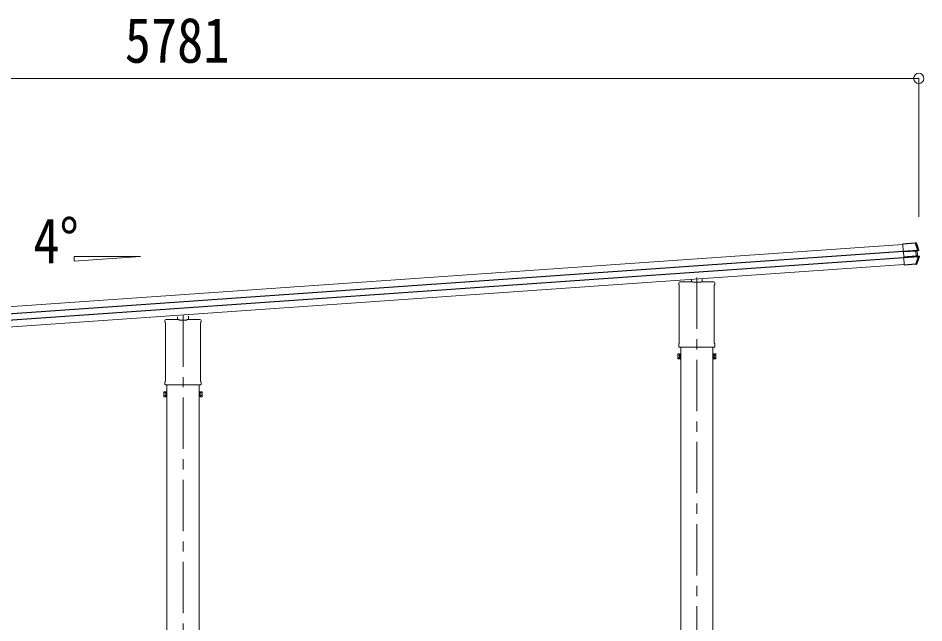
# Model space of a CAD drawing. Units: millimetres at full size, sheet at 1:40; details may follow other scales. Extents: x -11243 to 11243, y -7760 to 7760.
# Drawn here: x 3481 to 7007, y -2896 to -541 of the extents above; entities that cross this region are included whole.
import ezdxf
from ezdxf.enums import TextEntityAlignment as Align

# ---------------------------------------------------------------- set-up
doc = ezdxf.new("R2010")
doc.units = ezdxf.units.MM
doc.header["$LTSCALE"] = 40
doc.header["$PDMODE"] = 32
doc.header["$PDSIZE"] = 40
doc.linetypes.add('CHAIN1', pattern=[8, 5, -1, 1, -1])
doc.layers.add('0-3_ELV2', color=7, linetype='Continuous', lineweight=9)
doc.layers.add('0-6_OTH_LINE', color=6, linetype='Continuous', lineweight=9)
doc.styles.add('ＭＳ ゴシック', font='')
doc.styles.get('ＭＳ ゴシック').set_extended_font_data('MS Gothic')

msp = doc.modelspace()

# ---------------------------------------------------------------- linework, layer by layer
at = {"layer": '0-3_ELV2', "color": 6}
msp.add_line((6986.57, -775.69), (6986.57, -1314.97), dxfattribs=at)
at = {"layer": '0-3_ELV2', "color": 4}
for p, q in [((1309.85, -1814.95), (6924.55, -1422.33)), ((6924.38, -1419.94), (6938.83, -1418.93)), ((6924.4, -1420.15), (6924.38, -1419.94)), ((6924.48, -1421.35), (6924.4, -1420.15)), ((6973.2, -1417.95), (6924.48, -1421.35)), ((6926.37, -1448.3), (6982.14, -1444.4)), ((6939.83, -1418.85), (6939.93, -1418.61)), ((6975.79, -1416.1), (6939.93, -1418.61)), ((6982.14, -1444.4), (6973.2, -1417.95)), ((6974.35, -1416.64), (6975.79, -1416.1)), ((6976.05, -1417.72), (6985.07, -1444.3)), ((6982.14, -1444.4), (6982.25, -1445.98)), ((1311.66, -1840.85), (6926.36, -1448.23)), ((1311.76, -1842.24), (6926.46, -1449.63)), ((1313.38, -1865.46), (6928.08, -1472.85)), ((1313.48, -1866.88), (6928.18, -1474.26)), ((3698.58, -1469.27), (3956.59, -1469.27)), ((3698.58, -1487.31), (3956.59, -1469.27)), ((3698.58, -1469.27), (3698.58, -1487.31)), ((6982.25, -1445.98), (6926.48, -1449.88)), ((6926.56, -1451.02), (6926.48, -1449.88)), ((6926.56, -1451.02), (6975.5, -1447.6)), ((6926.59, -1451.51), (6926.56, -1451.02)), ((6927.93, -1470.7), (6926.59, -1451.51)), ((6927.93, -1470.7), (6976.88, -1467.28)), ((6927.97, -1471.19), (6927.93, -1470.7)), ((6976.91, -1467.77), (6927.97, -1471.19)), ((6928.05, -1472.37), (6927.97, -1471.19)), ((6928.05, -1472.37), (6983.99, -1468.46)), ((6928.17, -1474.12), (6928.05, -1472.37)), ((6984.11, -1470.21), (6928.17, -1474.12)), ((6930.09, -1501.58), (6928.17, -1474.12)), ((6974.86, -1498.45), (6984.11, -1470.21)), ((6975.5, -1447.6), (6975.54, -1448.09)), ((6976.88, -1467.28), (6976.91, -1467.77)), ((6986.92, -1469.9), (6977.54, -1498.33)), ((6983.79, -1446.05), (6978.08, -1447.63)), ((6983.79, -1446.05), (6978.08, -1447.63)), ((6980.06, -1447.77), (6978.53, -1447.95)), ((6978.9, -1447.43), (6980.43, -1447.25)), ((6979.46, -1467.37), (6985.51, -1468.17)), ((6979.86, -1467), (6981.4, -1466.97)), ((6981.4, -1466.97), (6980.06, -1447.77)), ((6981.84, -1467.43), (6980.3, -1467.46)), ((6980.43, -1447.25), (6986.19, -1445.71)), ((6987.96, -1468.18), (6981.84, -1467.43)), ((6983.86, -1446.03), (6983.79, -1446.05)), ((6983.99, -1468.46), (6984.11, -1470.21)), ((6986.19, -1445.71), (6984.17, -1445.95)), ((6985.84, -1468.21), (6987.96, -1468.18)), ((1315.29, -1892.76), (6929.99, -1500.14)), ((6930.09, -1501.58), (6974.86, -1498.45)), ((6930.16, -1502.55), (6930.09, -1501.58)), ((6974.93, -1499.42), (6930.16, -1502.55)), ((6974.93, -1499.42), (6974.86, -1498.45)), ((6976.97, -1500.62), (6976.07, -1499.41)), ((6052.32, -1576.62), (6052.32, -1571.87)), ((6054.11, -1580.09), (6054.11, -1580.09)), ((6054.32, -1580.49), (6054.32, -1807.25)), ((6056.57, -1567.62), (6106.57, -1567.62)), ((6101.57, -1567.62), (6101.57, -1557.77)), ((6107.07, -1569.62), (6107.07, -1568.12)), ((6138.07, -1569.62), (6107.07, -1569.62)), ((6138.07, -1568.12), (6138.07, -1569.62)), ((6138.57, -1567.62), (6188.57, -1567.62)), ((6143.57, -1567.62), (6143.57, -1554.84)), ((6190.82, -1807.25), (6190.82, -1580.49)), ((6191.03, -1580.09), (6191.03, -1580.09)), ((6192.82, -1571.87), (6192.82, -1576.62)), ((4052.32, -1723.76), (4052.32, -1719.01)), ((4054.11, -1727.23), (4054.11, -1727.23)), ((4054.32, -1727.63), (4054.32, -1954.39)), ((4056.57, -1714.76), (4106.57, -1714.76)), ((4101.57, -1714.76), (4101.57, -1704.91)), ((4107.07, -1716.76), (4107.07, -1715.26)), ((4138.07, -1716.76), (4107.07, -1716.76)), ((4138.07, -1715.26), (4138.07, -1716.76)), ((4138.57, -1714.76), (4188.57, -1714.76)), ((4143.57, -1714.76), (4143.57, -1701.98)), ((4190.82, -1954.39), (4190.82, -1727.63)), ((4191.03, -1727.23), (4191.03, -1727.23)), ((4192.82, -1719.01), (4192.82, -1723.76)), ((6052.32, -1819.12), (6052.32, -1811.12)), ((6054.02, -1822.52), (6054.02, -1822.52)), ((6054.11, -1807.66), (6054.11, -1807.66)), ((6054.32, -1822.62), (6054.31, -1822.62)), ((6054.32, -1822.62), (6190.82, -1822.62)), ((6060.07, -1822.62), (6060.07, -5101.52)), ((6185.07, -1822.62), (6185.07, -5101.52)), ((6190.84, -1822.62), (6190.82, -1822.62)), ((6191.03, -1807.66), (6191.03, -1807.66)), ((6192.82, -1811.12), (6192.82, -1819.12)), ((6048.57, -1850.02), (6049.33, -1848.71)), ((6048.57, -1850.02), (6048.57, -1867.02)), ((6048.57, -1867.02), (6049.33, -1868.34)), ((6055.57, -1848.71), (6049.33, -1848.71)), ((6055.57, -1853.61), (6049.33, -1853.61)), ((6055.57, -1863.43), (6049.33, -1863.43)), ((6055.57, -1868.34), (6049.33, -1868.34)), ((6055.57, -1868.34), (6055.57, -1848.71)), ((6055.57, -1849.32), (6058.07, -1849.32)), ((6058.07, -1867.72), (6055.57, -1867.72)), ((6189.57, -1849.32), (6187.07, -1849.32)), ((6187.07, -1867.72), (6189.57, -1867.72)), ((6189.57, -1868.34), (6189.57, -1848.71)), ((6189.57, -1848.71), (6195.81, -1848.71)), ((6189.57, -1853.61), (6195.81, -1853.61)), ((6189.57, -1863.43), (6195.81, -1863.43)), ((6189.57, -1868.34), (6195.81, -1868.34)), ((6196.57, -1850.02), (6195.81, -1848.71)), ((6196.57, -1867.02), (6195.81, -1868.34)), ((6196.57, -1850.02), (6196.57, -1867.02)), ((6185.07, -1869.02), (6187.07, -1869.02)), ((4052.32, -1966.26), (4052.32, -1958.26)), ((4054.02, -1969.66), (4054.02, -1969.66)), ((4054.11, -1954.8), (4054.11, -1954.8)), ((4054.32, -1969.76), (4054.3, -1969.76)), ((4054.32, -1969.76), (4190.82, -1969.76)), ((4060.07, -1969.76), (4060.07, -5101.52)), ((4185.07, -1969.76), (4185.07, -5101.52)), ((4190.84, -1969.76), (4190.82, -1969.76)), ((4191.03, -1954.8), (4191.03, -1954.8)), ((4192.82, -1958.26), (4192.82, -1966.26)), ((4048.57, -1997.16), (4049.33, -1995.85)), ((4048.57, -1997.16), (4048.57, -2014.16)), ((4055.57, -1995.85), (4049.33, -1995.85)), ((4055.57, -2000.75), (4049.33, -2000.75)), ((4055.57, -2015.48), (4055.57, -1995.85)), ((4055.57, -1996.46), (4058.07, -1996.46)), ((4189.57, -1996.46), (4187.07, -1996.46)), ((4189.57, -2015.48), (4189.57, -1995.85)), ((4189.57, -1995.85), (4195.81, -1995.85)), ((4189.57, -2000.75), (4195.81, -2000.75)), ((4196.57, -1997.16), (4195.81, -1995.85)), ((4196.57, -1997.16), (4196.57, -2014.16)), ((4048.57, -2014.16), (4049.33, -2015.48)), ((4055.57, -2010.57), (4049.33, -2010.57)), ((4055.57, -2015.48), (4049.33, -2015.48)), ((4058.07, -2014.86), (4055.57, -2014.86)), ((4185.07, -2016.16), (4187.07, -2016.16)), ((4187.07, -2014.86), (4189.57, -2014.86)), ((4189.57, -2010.57), (4195.81, -2010.57)), ((4189.57, -2015.48), (4195.81, -2015.48)), ((4196.57, -2014.16), (4195.81, -2015.48))]:
    msp.add_line(p, q, dxfattribs=at)
at = {"layer": '0-3_ELV2', "color": 5, "linetype": 'CHAIN1'}
for p, q in [((6122.57, -1551.69), (6122.57, -5152.13)), ((4122.57, -1698.84), (4122.57, -5152.13))]:
    msp.add_line(p, q, dxfattribs=at)
at = {"layer": '0-3_ELV2', "color": 4}
for points in [[(6924.4, -1420.15), (6973.12, -1416.75), (6973.2, -1417.95)], [(6926.48, -1449.88), (6926.37, -1448.3), (6924.48, -1421.35)], [(6973.12, -1416.75), (6973.39, -1416.73), (6973.64, -1416.71), (6973.87, -1416.69), (6974.06, -1416.67), (6974.21, -1416.66), (6974.31, -1416.65), (6974.35, -1416.64)], [(6976.05, -1417.72), (6976, -1417.68), (6975.91, -1417.65), (6975.78, -1417.63), (6975.63, -1417.63), (6975.44, -1417.63), (6975.23, -1417.64), (6974.99, -1417.65), (6974.73, -1417.68), (6974.45, -1417.72), (6974.15, -1417.77), (6973.84, -1417.82), (6973.53, -1417.88), (6973.2, -1417.95)], [(6975.79, -1416.1), (6976.22, -1416.12), (6976.63, -1416.26), (6976.99, -1416.49), (6977.29, -1416.8), (6977.49, -1417.18)], [(6977.49, -1417.18), (6977.3, -1417.25), (6976.52, -1417.54), (6976.05, -1417.72)], [(6982.14, -1444.4), (6982.56, -1444.34), (6982.96, -1444.29), (6983.36, -1444.26), (6983.73, -1444.24), (6984.07, -1444.23), (6984.37, -1444.25), (6984.63, -1444.27)], [(6983.86, -1446.03), (6984.02, -1445.97), (6984.18, -1445.88), (6984.32, -1445.76), (6984.44, -1445.62), (6984.54, -1445.45), (6984.62, -1445.27), (6984.68, -1445.08), (6984.71, -1444.88), (6984.71, -1444.67), (6984.68, -1444.47), (6984.63, -1444.27)], [(6984.63, -1444.27), (6984.85, -1444.26), (6984.99, -1444.27), (6985.07, -1444.3)], [(6985.07, -1444.3), (6985.23, -1444.28), (6985.87, -1444.2), (6987.09, -1444.05)], [(6987.09, -1444.05), (6987.14, -1444.28), (6987.15, -1444.51), (6987.12, -1444.75), (6987.04, -1444.97), (6986.93, -1445.17), (6986.79, -1445.36), (6986.61, -1445.51), (6986.41, -1445.63), (6986.19, -1445.71)], [(6976.88, -1467.28), (6975.54, -1448.09), (6926.59, -1451.51)], [(6978.07, -1447.64), (6977.91, -1447.74), (6977.81, -1447.92), (6977.79, -1448.16)], [(6978.08, -1447.63), (6978.08, -1447.63), (6978.08, -1447.63), (6978.08, -1447.63), (6978.08, -1447.63), (6978.08, -1447.63), (6978.08, -1447.63), (6978.08, -1447.64), (6978.08, -1447.64), (6978.07, -1447.64), (6978.07, -1447.64), (6978.07, -1447.64), (6978.07, -1447.64), (6978.07, -1447.64), (6978.07, -1447.64), (6978.07, -1447.64), (6978.07, -1447.64)], [(6979.45, -1467.37), (6979.28, -1467.3), (6979.15, -1467.12), (6979.1, -1466.9)], [(6979.45, -1467.37), (6979.45, -1467.37), (6979.45, -1467.37), (6979.45, -1467.37), (6979.45, -1467.37), (6979.45, -1467.37), (6979.45, -1467.37), (6979.46, -1467.37), (6979.46, -1467.37), (6979.46, -1467.37), (6979.46, -1467.37), (6979.46, -1467.37), (6979.46, -1467.37), (6979.46, -1467.37), (6979.46, -1467.37), (6979.46, -1467.37), (6979.46, -1467.37)], [(6983.79, -1446.05), (6983.65, -1446.02), (6983.47, -1445.99), (6983.26, -1445.97), (6983.03, -1445.96), (6982.78, -1445.96), (6982.52, -1445.97), (6982.25, -1445.98)], [(6983.99, -1468.46), (6984.26, -1468.43), (6984.52, -1468.4), (6984.77, -1468.37), (6985, -1468.33), (6985.2, -1468.28), (6985.37, -1468.23), (6985.51, -1468.17)], [(6986.57, -1470.01), (6986.33, -1470.08), (6986.03, -1470.14), (6985.7, -1470.19), (6985.33, -1470.22), (6984.94, -1470.23), (6984.53, -1470.23), (6984.11, -1470.21)], [(6985.51, -1468.17), (6985.59, -1468.18), (6985.78, -1468.23), (6985.97, -1468.31), (6986.14, -1468.42), (6986.29, -1468.57), (6986.42, -1468.74), (6986.53, -1468.93), (6986.6, -1469.14), (6986.64, -1469.36), (6986.65, -1469.58), (6986.63, -1469.8), (6986.57, -1470.01)], [(6985.59, -1468.18), (6985.72, -1468.2), (6985.8, -1468.2), (6985.84, -1468.21)], [(6986.92, -1469.9), (6986.85, -1469.94), (6986.73, -1469.98), (6986.57, -1470.01)], [(6989.04, -1469.87), (6988.87, -1469.87), (6988.2, -1469.88), (6986.92, -1469.9)], [(6987.96, -1468.18), (6988.16, -1468.22), (6988.36, -1468.29), (6988.54, -1468.4), (6988.7, -1468.53), (6988.84, -1468.68), (6988.95, -1468.86), (6989.03, -1469.05), (6989.08, -1469.25), (6989.1, -1469.46), (6989.09, -1469.66), (6989.04, -1469.87)], [(6973.78, -1499.65), (6930.17, -1502.7), (6930.16, -1502.55)], [(6976.97, -1500.62), (6975.2, -1500.75), (6974.78, -1499.64)], [(6974.86, -1498.45), (6975.17, -1498.48), (6975.47, -1498.51), (6975.76, -1498.53), (6976.04, -1498.54), (6976.3, -1498.55), (6976.54, -1498.54), (6976.76, -1498.53), (6976.96, -1498.52), (6977.14, -1498.49), (6977.28, -1498.46), (6977.4, -1498.42), (6977.48, -1498.38), (6977.54, -1498.33)], [(6976.07, -1499.41), (6976.04, -1499.39), (6975.96, -1499.38), (6975.82, -1499.38), (6975.64, -1499.38), (6975.43, -1499.39), (6975.19, -1499.4), (6974.93, -1499.42)], [(6978.43, -1499.55), (6978.31, -1499.8), (6978.15, -1500.02), (6977.96, -1500.21), (6977.74, -1500.37), (6977.5, -1500.5), (6977.24, -1500.58), (6976.97, -1500.62)], [(6977.54, -1498.33), (6977.68, -1498.53), (6978.26, -1499.32), (6978.43, -1499.55)], [(6054.13, -1822.58), (6054.08, -1822.56), (6054.02, -1822.52)], [(6054.31, -1822.62), (6054.15, -1822.59), (6054.13, -1822.58)], [(6191.01, -1822.58), (6190.86, -1822.62), (6190.84, -1822.62)], [(6191.12, -1822.52), (6191.12, -1822.52), (6191.01, -1822.58)], [(6187.07, -1869.02), (6187.07, -1848.02), (6185.07, -1848.02)], [(4054.13, -1969.72), (4054.08, -1969.7), (4054.02, -1969.66)], [(4054.3, -1969.76), (4054.14, -1969.73), (4054.13, -1969.72)], [(4191.01, -1969.72), (4190.85, -1969.76), (4190.84, -1969.76)], [(4191.12, -1969.66), (4191.12, -1969.66), (4191.01, -1969.72)], [(4187.07, -2016.16), (4187.07, -1995.16), (4185.07, -1995.16)]]:
    msp.add_lwpolyline(points, dxfattribs=at)
for points in [[(6058.07, -1869.02), (6058.07, -1848.02), (6060.07, -1848.02), (6060.07, -1869.02)], [(4058.07, -2016.16), (4058.07, -1995.16), (4060.07, -1995.16), (4060.07, -2016.16)]]:
    msp.add_lwpolyline(points, close=True, dxfattribs=at)
for centre, radius, start, end in [((6974.47, -1418.34), 1.7, 21.24384, 93.90244), ((6509.71, -1599.35), 502, 18.0204, 21.27757), ((6983.84, -1444.7), 1.3, 285.09292, 18.07159), ((6511.25, -1315.84), 502, 338.53316, 342.13183), ((6979.03, -1447.92), 0.5, 105.07473, 184.05239), ((6980.36, -1466.96), 0.5, 183.94761, 262.92527), ((6985.68, -1469.5), 1.3, 342.07517, 82.89229), ((6975.95, -1497.71), 1.7, 274.14537, 338.48025), ((6056.57, -1571.87), 4.25, 90, 180), ((6056.57, -1576.62), 4.25, 180, 234.62358), ((6053.82, -1580.49), 0.5, 0.0463, 54.58271), ((6188.57, -1571.87), 4.25, 0, 90), ((6191.32, -1580.49), 0.5, 125.41729, 179.9537), ((6188.57, -1576.62), 4.25, 305.37642, 0), ((4056.57, -1719.01), 4.25, 90, 180), ((4056.57, -1723.76), 4.25, 180, 234.62358), ((4053.82, -1727.63), 0.5, 0.0463, 54.58271), ((4188.57, -1719.01), 4.25, 0, 90), ((4191.32, -1727.63), 0.5, 125.41729, 179.9537), ((4188.57, -1723.76), 4.25, 305.37642, 0), ((6056.57, -1811.12), 4.25, 125.37642, 180), ((6056.57, -1819.12), 4.25, 180, 233.11111), ((6053.82, -1807.25), 0.5, 305.4181, 359.95288), ((6191.32, -1807.25), 0.5, 180.04713, 234.58188), ((6188.57, -1811.12), 4.25, 0, 54.62358), ((6188.57, -1819.12), 4.25, 306.88889, 0), ((6052.92, -1851.16), 4.34, 145.61575, 214.38425), ((6064.81, -1858.52), 16.24, 162.41205, 197.58795), ((6052.92, -1865.88), 4.34, 145.61575, 214.38425), ((6180.33, -1858.52), 16.24, 342.41205, 17.58795), ((6192.23, -1851.16), 4.34, 325.61575, 34.38425), ((6192.23, -1865.88), 4.34, 325.61575, 34.38425), ((4056.57, -1958.26), 4.25, 125.37642, 180), ((4056.57, -1966.26), 4.25, 180, 233.11111), ((4053.82, -1954.39), 0.5, 305.4181, 359.95288), ((4191.32, -1954.39), 0.5, 180.04713, 234.58188), ((4188.57, -1958.26), 4.25, 0, 54.62358), ((4188.57, -1966.26), 4.25, 306.88889, 0), ((4064.81, -2005.66), 16.24, 162.41205, 197.58795), ((4052.92, -1998.3), 4.34, 145.61575, 214.38425), ((4180.33, -2005.66), 16.24, 342.41205, 17.58795), ((4192.23, -1998.3), 4.34, 325.61575, 34.38425), ((4052.92, -2013.02), 4.34, 145.61575, 214.38425), ((4192.23, -2013.02), 4.34, 325.61575, 34.38425)]:
    msp.add_arc(centre, radius, start, end, dxfattribs=at)
for centre, major_axis, ratio, start_param, end_param in [((6938.83, -1418.92), (0.998, 0.07), 0.017595, 4.7122274, 6.2743886), ((6975.55, -1448.27), (3.49, 0.24), 0.19438, 0.7466997, 1.5707963), ((6975.58, -1448.76), (2.99, 0.21), 0.226777, 0.7278121, 1.5707963), ((6976.83, -1466.6), (2.99, 0.21), 0.226777, 4.712389, 5.5553732), ((6976.86, -1467.09), (3.49, 0.24), 0.19438, 4.712389, 5.5364856), ((6975.59, -1448.84), (2.95, 0.89), 0.009865, 0.0588492, 0.7255749), ((6975.46, -1448.36), (3.44, 0.92), 0.008567, 0.0594212, 0.7073573), ((6976.83, -1466.53), (3.04, -0.47), 0.009865, 5.5576105, 6.2243361), ((6976.76, -1467.02), (3.54, -0.43), 0.008567, 5.575828, 6.2237641), ((6980.56, -1447.73), (-0.497, -0.059), 0.99813, 4.8556519, 6.2342892), ((6981.9, -1466.93), (-0.501, -0.01), 0.99813, 0.0488961, 1.4275334), ((6973.79, -1499.71), (0.998, 0.07), 0.06113, 0.0179792, 1.5712474), ((6106.57, -1568.12), (0.354, 0.354), 0.999467, 5.4996506, 7.06672), ((6106.64, -1568.06), (0.481, -0.181), 0.828259, 1.9947436, 1.996569), ((6106.64, -1568.06), (-0.181, 0.481), 0.828259, 4.2866163, 4.2884417), ((6138.57, -1568.12), (0.354, -0.354), 0.999467, 2.358058, 3.9251274), ((6138.51, -1568.06), (0.181, 0.481), 0.828259, 1.9947436, 1.996569), ((6138.51, -1568.06), (0.481, 0.181), 0.828259, 1.1450236, 1.146849), ((4106.63, -1715.2), (0.481, -0.181), 0.828259, 1.9947436, 1.996569), ((4106.57, -1715.26), (0.354, 0.354), 0.999467, 5.4996506, 7.06672), ((4106.63, -1715.2), (-0.181, 0.481), 0.828259, 4.2866163, 4.2884417), ((4138.57, -1715.26), (0.354, -0.354), 0.999467, 2.358058, 3.9251274), ((4138.51, -1715.2), (0.181, 0.481), 0.828259, 1.9947436, 1.996569), ((4138.51, -1715.2), (0.481, 0.181), 0.828259, 1.1450236, 1.146849)]:
    msp.add_ellipse(centre, major_axis=major_axis, ratio=ratio, start_param=start_param, end_param=end_param, dxfattribs=at)
at = {"layer": '0-3_ELV2', "color": 6}
msp.add_point((6986.57, -775.69), dxfattribs=at)
at = {"layer": '0-6_OTH_LINE'}
msp.add_line((6986.57, -775.69), (1205.57, -775.69), dxfattribs=at)

# ---------------------------------------------------------------- texts
at = {"layer": '0-3_ELV2', "style": 'ＭＳ ゴシック', "width": 0.85}
for s, p in [('5781', (3896.07, -767.69)), ('4°', (3539.88, -1549.02))]:
    msp.add_text(s, height=176, dxfattribs=at).set_placement(p, align=Align.BOTTOM_LEFT)

doc.saveas('drawing.dxf')
